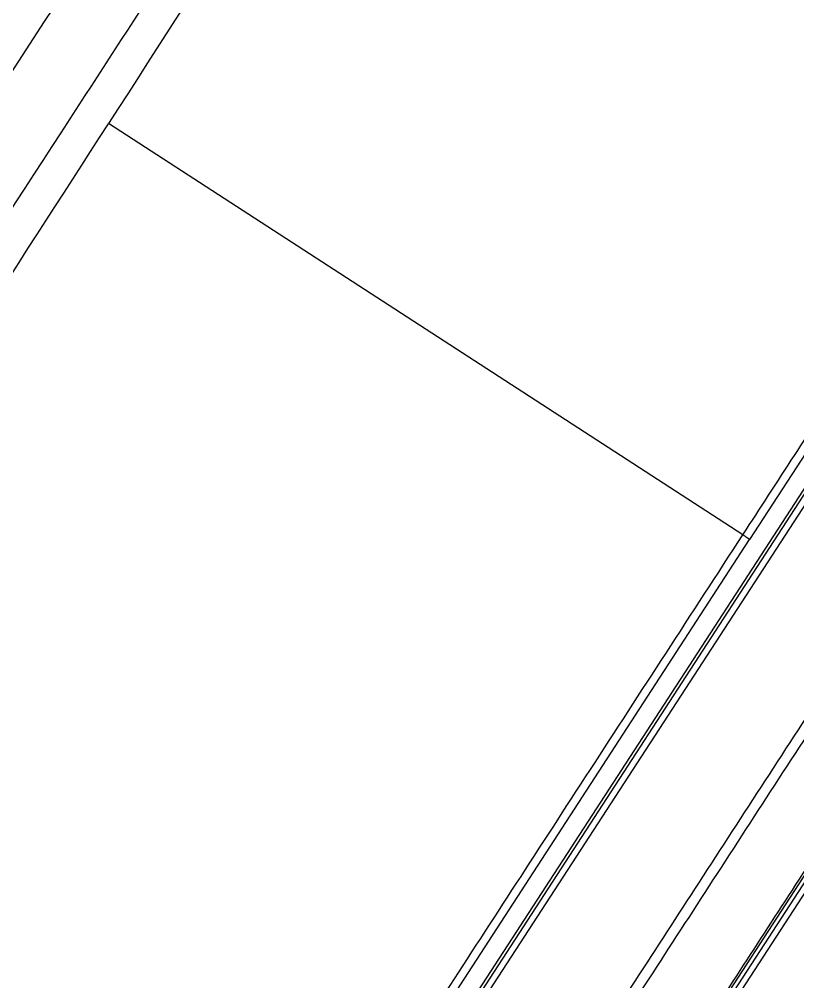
# Model space of a CAD drawing. Header units: millimetres. Extents: x -60 to 7633, y -2614 to 2146.
# Drawn here: x 3256.33 to 3286.54, y 1013.66 to 1051.01 of the extents above; entities that cross this region are included whole.
import ezdxf

# ---------------------------------------------------------------- set-up
doc = ezdxf.new("R2010")
doc.units = ezdxf.units.MM
doc.layers.get('0').update_dxf_attribs({"color": 250})

msp = doc.modelspace()

# ---------------------------------------------------------------- linework, layer by layer
at = {"linetype": 'Continuous'}
for p, q in [((3312.307, 1071.44), (3258.556, 988.671)), ((3258.493, 989.009), (3311.972, 1071.36)), ((3311.827, 1071.371), (3258.63, 989.455)), ((3309.362, 1068.854), (3284.665, 1030.824)), ((3316.664, 1063.798), (3268.007, 988.873)), ((3267.743, 988.174), (3316.434, 1063.151)), ((3316.546, 1062.916), (3268.004, 988.167)), ((3284.402, 1030.998), (3259.789, 1046.962)), ((3257.763, 989.399), (3284.665, 1030.824))]:
    msp.add_line(p, q, dxfattribs=at)
for centre, radius, start, end in [((3570.569, 844.806), 375, 139.86095, 152.65471), ((6163.123, -812.232), 3447.6, 146.630799, 147.365907), ((-1704.8, 4242.455), 5904.094, 326.8342149, 327.2323516)]:
    msp.add_arc(centre, radius, start, end, dxfattribs=at)
msp.add_ellipse((3284.414, 1030.988), major_axis=(-0.251, 0.164), ratio=0.005551, start_param=3.141599, end_param=4.764617, dxfattribs=at)
for points, knots in [([(3258.652, 1047.69), (3261.165, 1051.559), (3263.675, 1055.424), (3268.472, 1062.81), (3270.758, 1066.33), (3274.906, 1072.718), (3276.768, 1075.585), (3279.905, 1080.415), (3281.18, 1082.378), (3282.105, 1083.802)], [0, 0, 0, 0, 0.25, 0.25, 0.5, 0.5, 0.75, 0.75, 1, 1, 1, 1]), ([(3284.402, 1030.998), (3285.742, 1033.062), (3287.08, 1035.122), (3289.715, 1039.181), (3291.025, 1041.198), (3294.838, 1047.068), (3297.216, 1050.731), (3301.638, 1057.541), (3303.575, 1060.523), (3306.072, 1064.368), (3306.832, 1065.538), (3308.169, 1067.597), (3308.752, 1068.495), (3309.249, 1069.259)], [0, 0, 0, 0, 0.125, 0.125, 0.25, 0.25, 0.5, 0.5, 0.75, 0.75, 0.875, 0.875, 1, 1, 1, 1]), ([(3262.241, 985.993), (3262.359, 986.177), (3262.642, 986.613), (3263.533, 987.982), (3264.149, 988.926), (3265.654, 991.249), (3266.55, 992.629), (3268.634, 995.835), (3269.815, 997.649), (3272.366, 1001.581), (3273.752, 1003.717), (3276.738, 1008.313), (3278.299, 1010.712), (3281.547, 1015.716), (3283.245, 1018.335), (3286.66, 1023.59), (3288.393, 1026.255), (3291.876, 1031.621), (3293.61, 1034.295), (3296.992, 1039.501), (3298.626, 1042.013), (3301.774, 1046.864), (3303.303, 1049.222), (3306.132, 1053.578), (3307.443, 1055.592), (3309.848, 1059.298), (3310.939, 1060.982), (3312.817, 1063.873), (3313.618, 1065.102), (3314.925, 1067.117), (3315.417, 1067.88), (3316.08, 1068.901), (3316.253, 1069.162), (3316.253, 1069.161)], [0, 0, 0, 0, 0.0625, 0.0625, 0.125, 0.125, 0.1875, 0.1875, 0.25, 0.25, 0.3125, 0.3125, 0.375, 0.375, 0.4375, 0.4375, 0.5, 0.5, 0.5625, 0.5625, 0.625, 0.625, 0.6875, 0.6875, 0.75, 0.75, 0.8125, 0.8125, 0.875, 0.875, 0.9375, 0.9375, 1, 1, 1, 1]), ([(3316.497, 1068.809), (3316.496, 1068.811), (3316.324, 1068.551), (3315.664, 1067.534), (3315.174, 1066.773), (3313.871, 1064.766), (3313.073, 1063.542), (3311.203, 1060.662), (3310.116, 1058.984), (3307.72, 1055.293), (3306.414, 1053.286), (3303.595, 1048.947), (3302.072, 1046.597), (3298.936, 1041.765), (3297.308, 1039.262), (3293.938, 1034.076), (3292.21, 1031.411), (3288.74, 1026.064), (3287.012, 1023.408), (3283.609, 1018.171), (3281.917, 1015.561), (3278.68, 1010.574), (3277.124, 1008.182), (3274.147, 1003.601), (3272.766, 1001.472), (3270.222, 997.551), (3269.045, 995.742), (3266.966, 992.544), (3266.073, 991.167), (3264.57, 988.849), (3263.956, 987.906), (3263.064, 986.538), (3262.781, 986.101), (3262.662, 985.915)], [0, 0, 0, 0, 0.0625, 0.0625, 0.125, 0.125, 0.1875, 0.1875, 0.25, 0.25, 0.3125, 0.3125, 0.375, 0.375, 0.4375, 0.4375, 0.5, 0.5, 0.5625, 0.5625, 0.625, 0.625, 0.6875, 0.6875, 0.75, 0.75, 0.8125, 0.8125, 0.875, 0.875, 0.9375, 0.9375, 1, 1, 1, 1]), ([(3267.811, 988.702), (3268.183, 989.275), (3268.682, 990.044), (3269.926, 991.959), (3270.679, 993.119), (3272.4, 995.769), (3273.363, 997.252), (3275.492, 1000.531), (3276.666, 1002.338), (3279.131, 1006.135), (3280.432, 1008.138), (3283.171, 1012.356), (3284.608, 1014.568), (3287.505, 1019.029), (3288.979, 1021.3), (3291.982, 1025.923), (3293.49, 1028.245), (3296.445, 1032.797), (3297.905, 1035.044), (3300.785, 1039.478), (3302.165, 1041.604), (3304.799, 1045.66), (3306.062, 1047.605), (3308.43, 1051.251), (3309.514, 1052.92), (3311.489, 1055.961), (3312.387, 1057.343), (3313.939, 1059.733), (3314.591, 1060.737), (3315.651, 1062.37), (3316.061, 1063.001), (3316.471, 1063.632), (3316.573, 1063.79), (3316.71, 1064.001), (3316.745, 1064.053), (3316.744, 1064.053)], [0, 0, 0, 0, 0.0625, 0.0625, 0.125, 0.125, 0.1875, 0.1875, 0.25, 0.25, 0.3125, 0.3125, 0.375, 0.375, 0.4375, 0.4375, 0.5, 0.5, 0.5625, 0.5625, 0.625, 0.625, 0.6875, 0.6875, 0.75, 0.75, 0.8125, 0.8125, 0.875, 0.875, 0.9375, 0.9375, 0.96875, 0.96875, 1, 1, 1, 1]), ([(3237.464, 1015.064), (3237.939, 1015.795), (3238.449, 1016.58), (3241.38, 1021.094), (3244.41, 1025.76), (3251.181, 1036.186), (3254.918, 1041.94), (3258.652, 1047.69)], [0, 0, 0, 0, 0.102216, 0.102216, 0.551108, 0.551108, 1, 1, 1, 1]), ([(3257.336, 989.322), (3257.338, 989.324), (3257.342, 989.331), (3257.413, 989.439), (3257.693, 989.871), (3258.433, 991.009), (3258.735, 991.476), (3259.44, 992.56), (3259.841, 993.178), (3260.738, 994.559), (3261.234, 995.324), (3262.323, 997), (3262.919, 997.918), (3264.824, 1000.852), (3266.244, 1003.037), (3269.373, 1007.856), (3271.092, 1010.503), (3274.661, 1015.999), (3276.541, 1018.894), (3280.433, 1024.888), (3282.405, 1027.923), (3284.402, 1030.998)], [0, 0, 0, 0, 0.014554, 0.014554, 0.155332, 0.155332, 0.225721, 0.225721, 0.29611, 0.29611, 0.366499, 0.366499, 0.436888, 0.436888, 0.577666, 0.577666, 0.718444, 0.718444, 0.859222, 0.859222, 1, 1, 1, 1])]:
    msp.add_open_spline(points, degree=3, knots=knots, dxfattribs=at)

doc.saveas('drawing.dxf')
